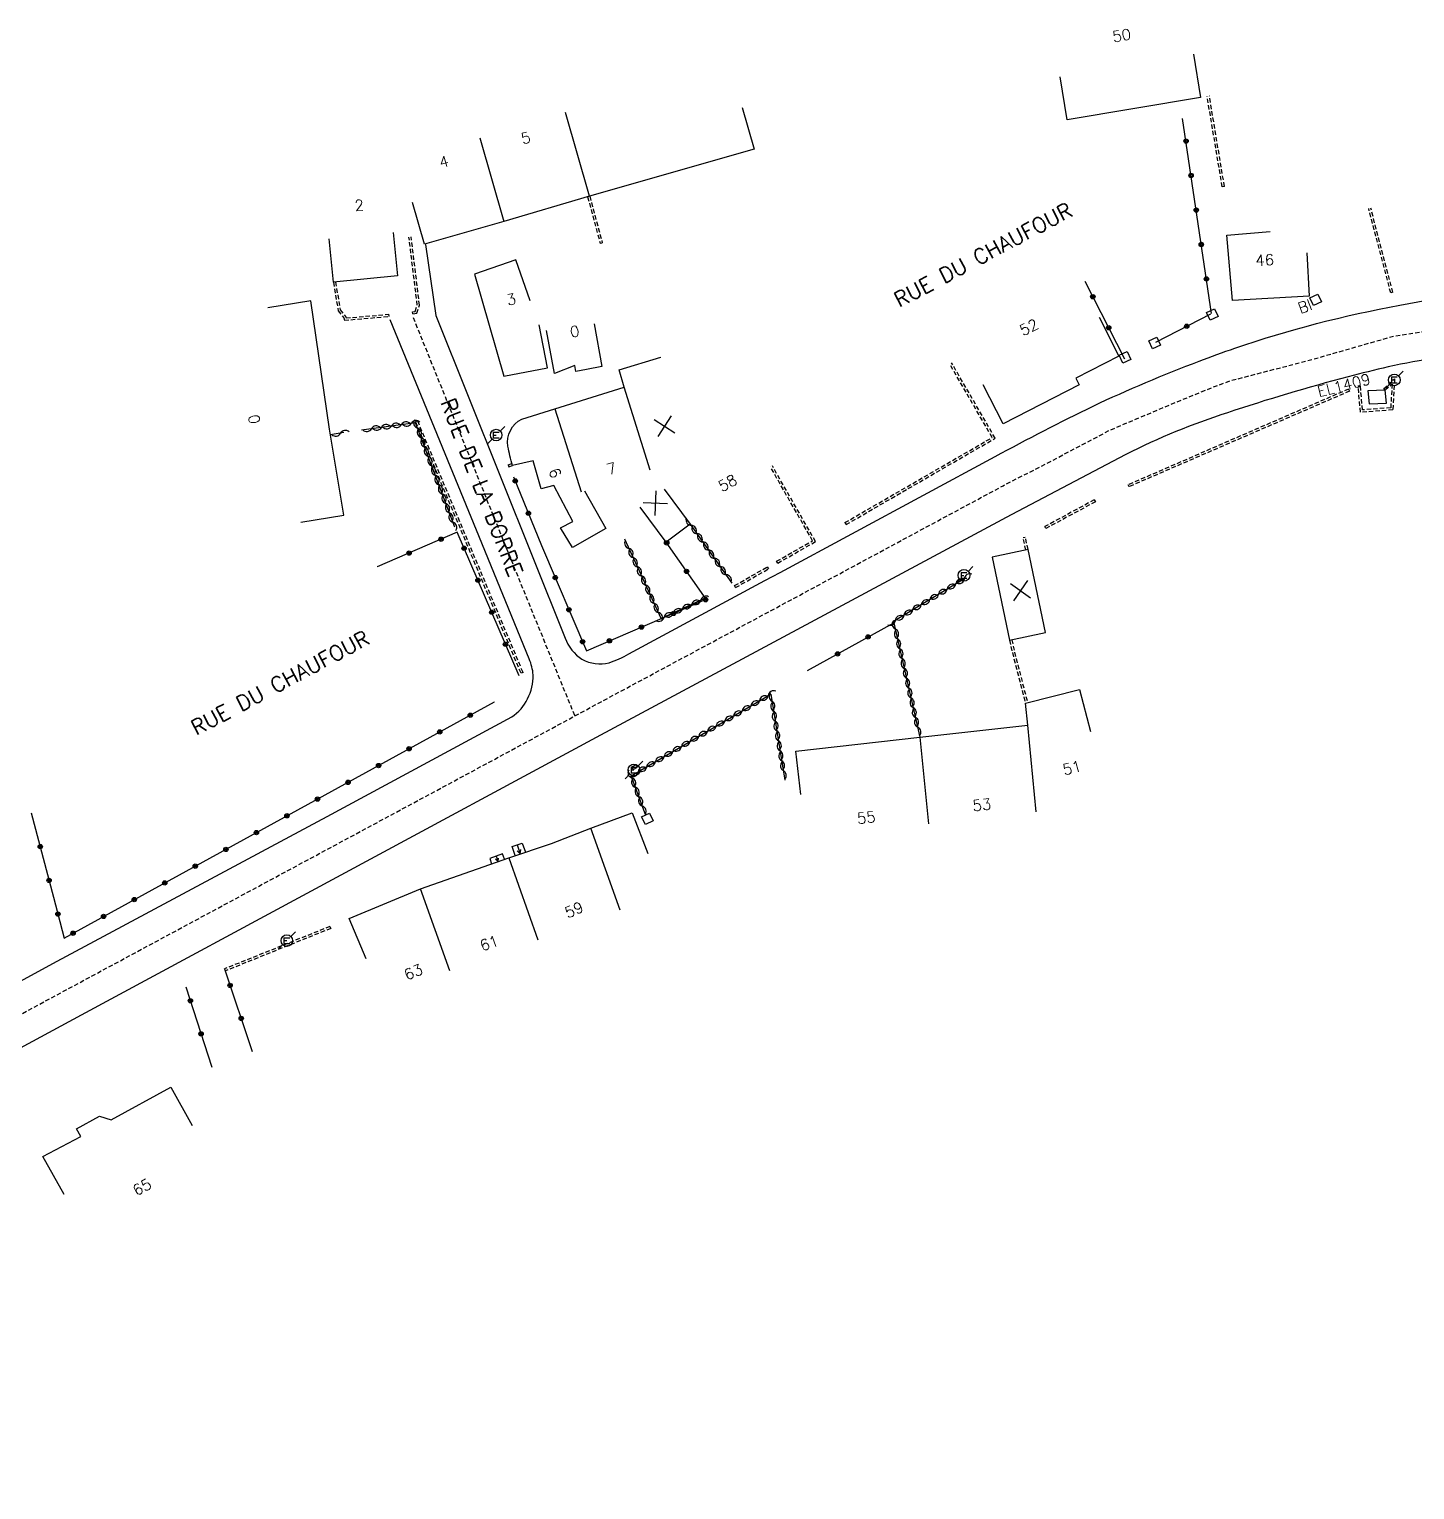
# Model space of a CAD drawing. Header units: millimetres. Extents: x 146000 to 147000, y 130248 to 131000.
# Drawn here: x 146606.8 to 146765.8, y 130418.9 to 130586.5 of the extents above; entities that cross this region are included whole.
import ezdxf
from ezdxf.enums import TextEntityAlignment as Align

# ---------------------------------------------------------------- set-up
doc = ezdxf.new("R2010")
doc.units = ezdxf.units.MM
doc.linetypes.add('DASHED', pattern=[0.75, 0.5, -0.25])
doc.layers.get('0').update_dxf_attribs({"linetype": 'CONTINUOUS'})
for name, color, linetype in [('W0001', 6, 'DASHED'), ('W0008', 7, 'CONTINUOUS'), ('W0100', 7, 'CONTINUOUS'), ('W0112', 1, 'DASHED'), ('W0310', 3, 'CONTINUOUS'), ('W0322', 7, 'CONTINUOUS'), ('W0471', 7, 'CONTINUOUS'), ('W0984', 7, 'CONTINUOUS'), ('W0989', 7, 'CONTINUOUS'), ('W0991', 7, 'CONTINUOUS'), ('W1102', 7, 'CONTINUOUS')]:
    doc.layers.add(name, color=color, linetype=linetype)
doc.styles.get("Standard").update_dxf_attribs({"font": 'romans.shx', "width": 0.85})

# ---------------------------------------------------------------- blocks, each defined once
blk = doc.blocks.new('t112o')
at = {"color": 0, "linetype": 'Continuous'}
for p, q in [((-0.5, 0.5), (0.5, 0.5)), ((-0.5, -0.5), (-0.5, 0.5)), ((0.5, 0.5), (0.5, -0.5)), ((0.5, -0.5), (-0.5, -0.5))]:
    blk.add_line(p, q, dxfattribs=at)
blk = doc.blocks.new('T471')
for p, q in [((-0.333334, 0.333334), (-0.333334, -0.333334)), ((-0.333334, 0.333334), (0.333334, 0.333334)), ((-0.333334, 0), (0, 0)), ((0.500001, 0.500001), (1.000002, 1.000002)), ((-0.500001, -0.500001), (-1.000002, -1.000002)), ((-0.333334, -0.333334), (0.333334, -0.333334))]:
    blk.add_line(p, q)
blk.add_ellipse((0, 0), major_axis=(0.471405, 0.471405), ratio=1, start_param=5.4977871438, end_param=11.780972451)
blk = doc.blocks.new('t322o')
at = {"color": 0, "linetype": 'Continuous'}
for radius in [0.25, 0.15]:
    blk.add_circle((0, 0), radius, dxfattribs=at)
blk = doc.blocks.new('t310o')
at = {"color": 0, "linetype": 'Continuous'}
for centre, start, end in [((-0.5, 0.38), 216.8699, 323.1304), ((0.5, -0.37), 36.8699, 143.1303)]:
    blk.add_arc(centre, 0.625, start, end, dxfattribs=at)
blk = doc.blocks.new('t991o')
at = {"color": 0, "linetype": 'Continuous'}
for p, q in [((-1, 1), (1, -1)), ((-1, -1), (1, 1))]:
    blk.add_line(p, q, dxfattribs=at)

msp = doc.modelspace()

# ---------------------------------------------------------------- linework, layer by layer
at = {"layer": 'W0001', "flags": 128}
for points in [[(146425.18, 130418.86), (146454.63, 130422.14), (146488.19, 130427.96), (146496.27, 130429.73), (146535.5, 130441.13), (146554.37, 130448.36), (146575.73, 130457.8), (146599.47, 130470), (146611.37, 130476.42), (146656.66, 130500.79), (146673.97, 130510.12), (146693.92, 130520.82), (146718.57, 130534.08), (146724.2, 130536.97), (146730.77, 130540.43), (146736.85, 130543.01), (146742.69, 130545.41), (146744.74, 130546.15), (146754.22, 130548.62), (146763.45, 130551.26), (146769.13, 130552.14), (146777.4, 130553.08), (146783.56, 130553.41), (146801.52, 130553.82), (146809.5, 130553.99), (146819.79, 130554.21), (146873.44, 130555.4), (146880.43, 130555.57), (146921.12, 130556.43), (146963.06, 130557.32), (146973.76, 130558.08), (147000, 130560.05)], [(146650.84, 130553.37), (146663.21, 130522.79), (146666.22, 130515.41), (146669.39, 130507.65), (146669.39, 130507.65)]]:
    msp.add_lwpolyline(points, dxfattribs=at)
at = {"layer": 'W0008', "flags": 128}
for points in [[(146652.24, 130561.75), (146653.46, 130553.62), (146668.28, 130516.6, 0.1625), (146670.22, 130514.16, 0.1903), (146673.33, 130513.76, 0.0637), (146675.59, 130514.79), (146691.21, 130523.2), (146692.96, 130524.12), (146717.66, 130537.42, -0.0126), (146728.91, 130543.22, -0.0204), (146741.07, 130548.37, -0.0076), (146745.16, 130549.86, -0.0365), (146764.12, 130554.8, -0.0408), (146780.65, 130556.69)], [(147000, 130556.28, -0.011972), (146978.85, 130554.52, -0.0093), (146962.53, 130553.91), (146935.94, 130553.38), (146870.07, 130552), (146862.69, 130551.83), (146856.1, 130551.67), (146825.12, 130550.96), (146786.47, 130550.13, 0.0186), (146774.15, 130549.48, 0.031), (146762.78, 130547.71, 0.0097), (146758.16, 130546.57, 0.0166), (146744.32, 130542.45, 0.0399), (146732.63, 130537.65), (146719.49, 130530.73), (146672.35, 130505.45), (146612.74, 130473.34), (146599.62, 130466.25, -0.0076)], [(146599.32, 130473.74), (146609.99, 130479.5), (146640.97, 130496.12), (146662.15, 130507.55, 0.1532), (146663.97, 130509.64, 0.1289), (146664.62, 130512.36, 0.0829), (146664.16, 130514.22), (146658.13, 130528.99), (146648.21, 130553.12), (146648.21, 130553.12)]]:
    msp.add_lwpolyline(points, format="xyb", dxfattribs=at)
at = {"layer": 'W0100'}
for p, q in [((146662.78, 130492.88), (146663.13, 130491.84)), ((146663.13, 130491.84), (146662.79, 130492.18)), ((146663.13, 130491.84), (146663.2, 130492.32)), ((146660.58, 130490.96), (146660.31, 130491.23)), ((146660.37, 130491.57), (146660.58, 130490.96)), ((146660.58, 130490.96), (146660.62, 130491.33))]:
    msp.add_line(p, q, dxfattribs=at)
at = {"layer": 'W0100', "flags": 128}
for points in [[(146740.4, 130583.58), (146741.22, 130578.64), (146725.93, 130576.08), (146725.1, 130581.01), (146725.1, 130581.01)], [(146688.59, 130577.49), (146689.98, 130572.68), (146671.1, 130567.29), (146661.25, 130564.39), (146652.15, 130561.78), (146650.77, 130566.59), (146650.77, 130566.59)], [(146648.55, 130563.14), (146649.06, 130558.16), (146641.68, 130557.42), (146641.18, 130562.4), (146641.18, 130562.4)], [(146753.44, 130560.8), (146753.7, 130555.81), (146744.88, 130555.34), (146744.25, 130562.83), (146749.23, 130563.25), (146749.23, 130563.25)], [(146664.26, 130555.29), (146662.62, 130560.01), (146657.89, 130558.37), (146661.24, 130546.63), (146666.26, 130547.62), (146665.29, 130552.52), (146665.29, 130552.52)], [(146637.95, 130529.88), (146642.88, 130530.7), (146641.25, 130540.56), (146639.09, 130555.3), (146634.15, 130554.49), (146634.15, 130554.49)], [(146671.6, 130552.66), (146672.51, 130547.75), (146670.74, 130547.42), (146669.52, 130547.19), (146669.4, 130547.86), (146667.05, 130546.95), (146666.14, 130551.87), (146666.14, 130551.87)], [(146729.58, 130553.4), (146731.85, 130548.95), (146726.89, 130546.42), (146727.28, 130545.66), (146718.56, 130541.19), (146716.29, 130545.65), (146716.29, 130545.65)], [(146762.56, 130543.53), (146762.43, 130545.03), (146760.43, 130544.97), (146760.57, 130543.46), (146762.56, 130543.53), (146762.56, 130543.53)], [(146679.67, 130533.68), (146682.65, 130529.67), (146679.88, 130527.61), (146676.9, 130531.62), (146676.9, 130531.62)], [(146721.42, 130526.76), (146717.3, 130525.87), (146719.3, 130516.35), (146723.42, 130517.24), (146721.42, 130526.76), (146721.42, 130526.76)], [(146695.33, 130498.66), (146694.78, 130503.63), (146709.01, 130505.23), (146721.38, 130506.59), (146721.13, 130509.12), (146727.34, 130510.71), (146728.58, 130505.87), (146728.58, 130505.87)], [(146676.43, 130502.05), (146675.92, 130501.77), (146676.08, 130501.5), (146676.6, 130501.77), (146676.43, 130502.05), (146676.43, 130502.05)], [(146645.43, 130479.8), (146643.51, 130484.41), (146651.69, 130487.83), (146661.82, 130491.39), (146666.71, 130493.04), (146671.24, 130494.78), (146675.99, 130496.55), (146677.76, 130491.87), (146677.76, 130491.87)], [(146662.54, 130491.64), (146662.19, 130492.68), (146663.37, 130493.07), (146663.72, 130492.03), (146663.72, 130492.03)], [(146661.31, 130491.22), (146661.1, 130491.83), (146659.63, 130491.3), (146659.84, 130490.7), (146659.84, 130490.7)], [(146610.76, 130452.73), (146608.33, 130457.1), (146612.69, 130459.4), (146612.21, 130460.27), (146614.85, 130461.74), (146616.17, 130461.33), (146623.03, 130465.05), (146625.46, 130460.67), (146625.46, 130460.67)]]:
    msp.add_lwpolyline(points, dxfattribs=at)
msp.add_lwpolyline([(146670.49, 130533.5), (146672.97, 130529.16), (146669.15, 130526.97), (146667.77, 130529.25), (146669.16, 130529.98), (146666.99, 130534.09), (146665.53, 130533.7), (146664.62, 130536.93), (146662.23, 130536.4, -0.0228), (146661.72, 130538.6, -0.3311), (146663.32, 130541.73), (146667.12, 130542.91), (146675.07, 130545.4), (146674.47, 130547.39), (146679.26, 130548.82), (146679.26, 130548.82)], format="xyb", dxfattribs=at)
at = {"layer": 'W0112'}
for p, q in [((146743.72, 130568.38), (146741.98, 130578.77)), ((146743.97, 130568.42), (146742.23, 130578.81)), ((146743.97, 130568.42), (146743.72, 130568.38)), ((146670.87, 130567.22), (146672.31, 130561.89)), ((146671.11, 130567.29), (146672.55, 130561.96)), ((146763.06, 130556.2), (146760.53, 130565.88)), ((146763.3, 130556.27), (146760.77, 130565.94)), ((146651.31, 130554.81), (146650.36, 130562.61)), ((146651.57, 130554.79), (146650.61, 130562.64)), ((146672.31, 130561.89), (146672.55, 130561.96)), ((146641.68, 130557.42), (146642.23, 130554.16)), ((146641.93, 130557.45), (146642.46, 130554.27)), ((146763.3, 130556.27), (146763.06, 130556.2)), ((146642.23, 130554.16), (146642.88, 130553.36)), ((146642.46, 130554.27), (146643.11, 130553.47)), ((146650.75, 130554.03), (146651.06, 130554.08)), ((146650.79, 130553.79), (146650.75, 130554.03)), ((146651.06, 130554.08), (146651.31, 130554.81)), ((146651.25, 130553.86), (146651.57, 130554.79)), ((146642.88, 130553.36), (146642.94, 130553.06)), ((146642.94, 130553.06), (146648.08, 130553.51)), ((146643.11, 130553.47), (146643.14, 130553.33)), ((146643.14, 130553.33), (146648.06, 130553.75)), ((146648.08, 130553.51), (146648.06, 130553.75)), ((146650.79, 130553.79), (146651.25, 130553.86)), ((146717.31, 130539.61), (146712.43, 130548.05)), ((146717.65, 130539.52), (146712.65, 130548.18)), ((146762.26, 130545.22), (146763.5, 130546.33)), ((146762.43, 130545.03), (146763.21, 130545.74)), ((146763.21, 130545.74), (146763.05, 130543.02)), ((146763.5, 130546.33), (146763.29, 130542.78)), ((146758.21, 130545.16), (146732.93, 130534.19)), ((146758.31, 130544.93), (146733.03, 130533.96)), ((146758.21, 130545.16), (146758.31, 130544.93)), ((146759.33, 130545.54), (146759.58, 130545.56)), ((146759.57, 130542.5), (146759.33, 130545.54)), ((146759.8, 130542.77), (146759.58, 130545.56)), ((146762.43, 130545.03), (146762.26, 130545.22)), ((146763.29, 130542.78), (146759.57, 130542.5)), ((146763.05, 130543.02), (146759.8, 130542.77)), ((146651.11, 130541.44), (146651.34, 130541.53)), ((146663.22, 130512.56), (146651.11, 130541.44)), ((146663.45, 130512.66), (146651.34, 130541.53)), ((146700.4, 130529.84), (146717.31, 130539.61)), ((146700.53, 130529.62), (146717.65, 130539.52)), ((146661.75, 130536.48), (146662.17, 130536.64)), ((146661.75, 130536.48), (146661.84, 130536.25)), ((146661.84, 130536.25), (146662.23, 130536.4)), ((146696.69, 130527.76), (146691.85, 130536.23)), ((146697.03, 130527.67), (146692.07, 130536.35)), ((146733.03, 130533.96), (146732.93, 130534.19)), ((146729.03, 130532.45), (146723.36, 130529.39)), ((146729.15, 130532.23), (146723.47, 130529.17)), ((146729.03, 130532.45), (146729.15, 130532.23)), ((146700.4, 130529.84), (146700.53, 130529.62)), ((146723.47, 130529.17), (146723.36, 130529.39)), ((146692.56, 130525.41), (146696.69, 130527.76)), ((146692.69, 130525.19), (146697.03, 130527.67)), ((146720.87, 130528.14), (146721.11, 130528.19)), ((146721.17, 130526.7), (146720.87, 130528.14)), ((146721.42, 130526.76), (146721.11, 130528.19)), ((146687.74, 130522.61), (146691.49, 130524.76)), ((146687.86, 130522.39), (146691.62, 130524.54)), ((146691.49, 130524.76), (146691.62, 130524.54)), ((146692.69, 130525.19), (146692.56, 130525.41)), ((146687.86, 130522.39), (146687.74, 130522.61)), ((146719.3, 130516.35), (146719.62, 130514.92)), ((146719.55, 130516.41), (146719.87, 130514.98)), ((146719.62, 130514.92), (146721.13, 130509.12)), ((146719.86, 130514.98), (146721.37, 130509.18)), ((146663.45, 130512.66), (146663.22, 130512.56)), ((146641.29, 130483.5), (146629.2, 130478.64)), ((146641.38, 130483.27), (146629.29, 130478.41)), ((146641.29, 130483.5), (146641.38, 130483.27)), ((146629.29, 130478.41), (146629.2, 130478.64))]:
    msp.add_line(p, q, dxfattribs=at)
at = {"layer": 'W0310'}
for p, q in [((146642.88, 130540.17), (146641.36, 130539.91)), ((146682.65, 130529.67), (146687.42, 130522.91))]:
    msp.add_line(p, q, dxfattribs=at)
at = {"layer": 'W0310', "flags": 128}
for points in [[(146655.61, 130529.31), (146651.12, 130541.31), (146644.91, 130540.46), (146644.91, 130540.46)], [(146684.21, 130521.09), (146679.29, 130518.84), (146675.13, 130527.93), (146675.13, 130527.93)], [(146714.23, 130523.48), (146705.98, 130518.51), (146709.01, 130505.23), (146709.01, 130505.23)], [(146677.56, 130496.22), (146675.87, 130500.78), (146691.89, 130510.17), (146693.5, 130500.3), (146693.5, 130500.3)]]:
    msp.add_lwpolyline(points, dxfattribs=at)
at = {"layer": 'W0322'}
for p, q in [((146742.49, 130553.84), (146739.17, 130576.21)), ((146727.95, 130557.55), (146732.49, 130548.64)), ((146736.08, 130550.54), (146742.42, 130553.79)), ((146662.37, 130535.11), (146665.57, 130527.21)), ((146705.97, 130518.32), (146696.06, 130512.85)), ((146629.2, 130478.64), (146632.36, 130469.15)), ((146624.75, 130476.57), (146627.73, 130467.37))]:
    msp.add_line(p, q, dxfattribs=at)
at = {"layer": 'W0322', "flags": 128}
for points in [[(146663.01, 130512.25), (146655.89, 130528.73), (146646.71, 130524.76), (146646.71, 130524.76)], [(146665.58, 130527.21), (146670.73, 130515.14), (146684.48, 130521.04), (146679.88, 130527.61), (146679.88, 130527.61)], [(146607.01, 130496.53), (146609.56, 130486.86), (146610.79, 130482.17), (146660.17, 130509.26), (146660.17, 130509.26)]]:
    msp.add_lwpolyline(points, dxfattribs=at)
at = {"layer": 'W1102'}
for p, q in [((146671.1, 130567.29), (146668.33, 130576.9)), ((146658.48, 130574), (146661.25, 130564.39)), ((146678.06, 130535.86), (146675.07, 130545.4)), ((146667.12, 130542.91), (146670.11, 130533.37)), ((146722.36, 130496.64), (146721.38, 130506.59)), ((146709.01, 130505.23), (146709.99, 130495.28)), ((146674.59, 130485.36), (146671.24, 130494.78)), ((146661.82, 130491.39), (146665.17, 130481.97)), ((146655.04, 130478.41), (146651.69, 130487.83))]:
    msp.add_line(p, q, dxfattribs=at)

# ---------------------------------------------------------------- block references
at = {"layer": 'W0112'}
for p, rotation in [((146754.45, 130555.41), 24.9355), ((146742.59, 130553.72), 24.9355), ((146735.95, 130550.45), 24.9355), ((146732.55, 130548.82), 24.9355), ((146677.73, 130495.85), 295.5017000000001)]:
    msp.add_blockref('t112o', p, dxfattribs=dict(at, rotation=rotation))
at = {"layer": 'W0310'}
for p, rotation in [((146646.05, 130540.62), 187.7346482386217), ((146647.2, 130540.78), 187.7346482386217), ((146648.34, 130540.93), 187.7346482386217), ((146649.49, 130541.09), 187.7346482386217), ((146650.63, 130541.24), 187.7346482386217), ((146651.35, 130540.69), 110.4879993751574), ((146651.76, 130539.61), 110.4879993751574), ((146642.5, 130540.1), 189.4153874431534), ((146652.16, 130538.53), 110.4879993751574), ((146652.57, 130537.45), 110.4879993751574), ((146652.97, 130536.37), 110.4879993751574), ((146653.38, 130535.28), 110.4879993751574), ((146653.78, 130534.2), 110.4879993751574), ((146654.18, 130533.12), 110.4879993751574), ((146654.59, 130532.04), 110.4879993751574), ((146654.99, 130530.96), 110.4879993751574), ((146655.4, 130529.88), 110.4879993751574), ((146682.76, 130529.52), 305.2220543408789), ((146683.43, 130528.57), 305.2220543408789), ((146675.61, 130526.88), 114.5878212694327), ((146684.09, 130527.63), 305.2220543408789), ((146684.76, 130526.69), 305.2220543408789), ((146676.09, 130525.83), 114.5878212694327), ((146676.57, 130524.78), 114.5878212694327), ((146685.42, 130525.74), 305.2220543408789), ((146686.09, 130524.8), 305.2220543408789), ((146677.05, 130523.73), 114.5878212694327), ((146686.76, 130523.86), 305.2220543408789), ((146714.11, 130523.41), 211.11877924555), ((146677.53, 130522.68), 114.5878212694327), ((146678.01, 130521.63), 114.5878212694327), ((146711.14, 130521.62), 211.11877924555), ((146712.13, 130522.22), 211.11877924555), ((146713.12, 130522.81), 211.11877924555), ((146678.5, 130520.58), 114.5878212694327), ((146678.98, 130519.53), 114.5878212694327), ((146681.75, 130519.97), 204.5881271936958), ((146682.8, 130520.45), 204.5881271936958), ((146683.85, 130520.93), 204.5881271936958), ((146708.17, 130519.83), 211.11877924555), ((146709.16, 130520.42), 211.11877924555), ((146710.15, 130521.02), 211.11877924555), ((146679.65, 130519.01), 204.5881271936958), ((146680.7, 130519.49), 204.5881271936958), ((146706.19, 130518.63), 211.11877924555), ((146707.18, 130519.23), 211.11877924555), ((146706.19, 130517.62), 282.8348978451337), ((146706.44, 130516.49), 282.8348978451337), ((146706.7, 130515.37), 282.8348978451337), ((146706.96, 130514.24), 282.8348978451337), ((146707.21, 130513.12), 282.8348978451337), ((146707.47, 130511.99), 282.8348978451337), ((146691.6, 130510), 30.36751426905558), ((146707.73, 130510.86), 282.8348978451337), ((146707.98, 130509.74), 282.8348978451337), ((146688.61, 130508.25), 30.36751426905558), ((146689.61, 130508.83), 30.36751426905558), ((146690.61, 130509.42), 30.36751426905558), ((146692.02, 130509.35), 279.2806222342025), ((146692.21, 130508.21), 279.2806222342025), ((146708.24, 130508.61), 282.8348978451337), ((146685.62, 130506.5), 30.36751426905558), ((146686.62, 130507.08), 30.36751426905558), ((146687.62, 130507.67), 30.36751426905558), ((146692.39, 130507.07), 279.2806222342025), ((146708.49, 130507.49), 282.8348978451337), ((146708.75, 130506.36), 282.8348978451337), ((146682.64, 130504.75), 30.36751426905558), ((146683.63, 130505.33), 30.36751426905558), ((146684.63, 130505.91), 30.36751426905558), ((146692.58, 130505.94), 279.2806222342025), ((146692.77, 130504.8), 279.2806222342025), ((146680.64, 130503.58), 30.36751426905558), ((146681.64, 130504.16), 30.36751426905558), ((146692.95, 130503.66), 279.2806222342025), ((146677.65, 130501.83), 30.36751426905558), ((146678.65, 130502.41), 30.36751426905558), ((146679.65, 130502.99), 30.36751426905558), ((146693.14, 130502.52), 279.2806222342025), ((146693.33, 130501.38), 279.2806222342025), ((146675.95, 130500.55), 110.3868188345359), ((146676.66, 130501.24), 30.36751426905558), ((146676.36, 130499.47), 110.3868188345359), ((146676.76, 130498.39), 110.3868188345359), ((146677.16, 130497.31), 110.3868188345359)]:
    msp.add_blockref('t310o', p, dxfattribs=dict(at, rotation=rotation))
at = {"layer": 'W0322'}
for p, rotation in [((146739.56, 130573.63), 98.41822476440127), ((146740.14, 130569.67), 98.41822476440127), ((146740.73, 130565.71), 98.41822476440127), ((146741.31, 130561.76), 98.41822476440127), ((146741.9, 130557.8), 98.41822476440127), ((146728.86, 130555.76), 297.0155178830144), ((146730.68, 130552.2), 297.0155178830144), ((146739.64, 130552.37), 27.16843415054106), ((146662.56, 130534.62), 292.1141787586078), ((146664.07, 130530.92), 292.1141787586078), ((146654.05, 130527.94), 203.3894566199396), ((146656.68, 130526.9), 113.3890528957377), ((146679.94, 130527.52), 125.0223887041733), ((146650.38, 130526.35), 203.3894566199396), ((146667.15, 130523.53), 293.1237224382991), ((146682.23, 130524.24), 125.0223887041733), ((146658.27, 130523.23), 113.3890528957377), ((146684.4, 130521), 23.20703880053496), ((146659.86, 130519.55), 113.3890528957377), ((146668.72, 130519.85), 293.1237224382991), ((146680.73, 130519.43), 23.20703880053496), ((146677.05, 130517.85), 23.20703880053496), ((146661.44, 130515.88), 113.3890528957377), ((146670.29, 130516.18), 293.1237224382991), ((146673.37, 130516.28), 23.20703880053496), ((146703.06, 130516.72), 208.8937216964811), ((146699.56, 130514.78), 208.8937216964811), ((146657.39, 130507.74), 28.74830114331796), ((146653.89, 130505.82), 28.74830114331796), ((146650.38, 130503.89), 28.74830114331796), ((146646.87, 130501.97), 28.74830114331796), ((146643.37, 130500.04), 28.74830114331796), ((146639.86, 130498.12), 28.74830114331796), ((146636.35, 130496.2), 28.74830114331796), ((146632.84, 130494.27), 28.74830114331796), ((146608.03, 130492.66), 284.7387217841149), ((146629.34, 130492.35), 28.74830114331796), ((146625.83, 130490.42), 28.74830114331796), ((146609.05, 130488.79), 284.7387217841149), ((146622.32, 130488.5), 28.74830114331796), ((146618.82, 130486.58), 28.74830114331796), ((146610.07, 130484.93), 284.7396513401644), ((146615.31, 130484.65), 28.74830114331796), ((146611.8, 130482.73), 28.74830114331796), ((146629.83, 130476.74), 288.4501683650278), ((146625.27, 130474.98), 287.9262125044512), ((146631.1, 130472.95), 288.4501683650278), ((146626.5, 130471.18), 287.9262125044512)]:
    msp.add_blockref('t322o', p, dxfattribs=dict(at, rotation=rotation))
at = {"layer": 'W0471'}
for p in [(146763.47, 130546.22), (146660.37, 130539.89), (146714.07, 130523.79), (146676.19, 130501.46), (146636.34, 130481.88)]:
    msp.add_blockref('T471', p, dxfattribs=at)
at = {"layer": 'W0991'}
for p, rotation in [((146679.7, 130540.9), 282.3526993079313), ((146678.64, 130532.09), 312.5394343345679), ((146720.56, 130522.03), 279.7934648818775)]:
    msp.add_blockref('t991o', p, dxfattribs=dict(at, rotation=rotation))

# ---------------------------------------------------------------- texts
at = {"layer": 'W0984'}
for s, rotation, p in [('BI', 20.8962, (146753.21, 130554.66)), ('EL1409', 14.1689, (146757.68, 130545.61))]:
    msp.add_text(s, height=1.25, rotation=rotation, dxfattribs=at).set_placement(p, align=Align.MIDDLE)
at = {"layer": 'W0989'}
for s, rotation, p in [('RUE DU CHAUFOUR', 27.9327, (146716.26, 130560.58)), ('RUE DE LA BORRE', 291.442, (146658.72, 130533.9)), ('RUE DU CHAUFOUR', 27.9327, (146635.57, 130511.47))]:
    msp.add_text(s, height=1.75, rotation=rotation, dxfattribs=at).set_placement(p, align=Align.MIDDLE)
at = {"layer": 'W0991'}
for s, rotation, p in [('50', 9.5104, (146732.17, 130585.75)), ('5', 16.4194, (146663.77, 130573.99)), ('4', 15.9865, (146654.36, 130571.26)), ('2', 5.7542, (146644.64, 130566.26)), ('46', 3.015, (146748.6, 130559.97)), ('3', 11.1822, (146662.1, 130555.46)), ('0', 8.3072, (146669.38, 130551.78)), ('52', 27.1238, (146721.52, 130552.26)), ('0', 278.7724, (146632.59, 130541.7)), ('6', 296.6171, (146667.13, 130535.54)), ('7', 17.3932, (146673.63, 130536.05)), ('58', 28.8337, (146686.94, 130534.39)), ('51', 14.4147, (146726.47, 130501.71)), ('53', 6.2482, (146716.12, 130497.46)), ('55', 6.4221, (146702.85, 130495.99)), ('59', 23.5969, (146669.31, 130485.42)), ('61', 19.4042, (146659.58, 130481.59)), ('63', 22.6391, (146650.87, 130478.28)), ('65', 28.3691, (146619.72, 130453.6))]:
    msp.add_text(s, height=1.25, rotation=rotation, dxfattribs=at).set_placement(p, align=Align.MIDDLE)

doc.saveas('drawing.dxf')
